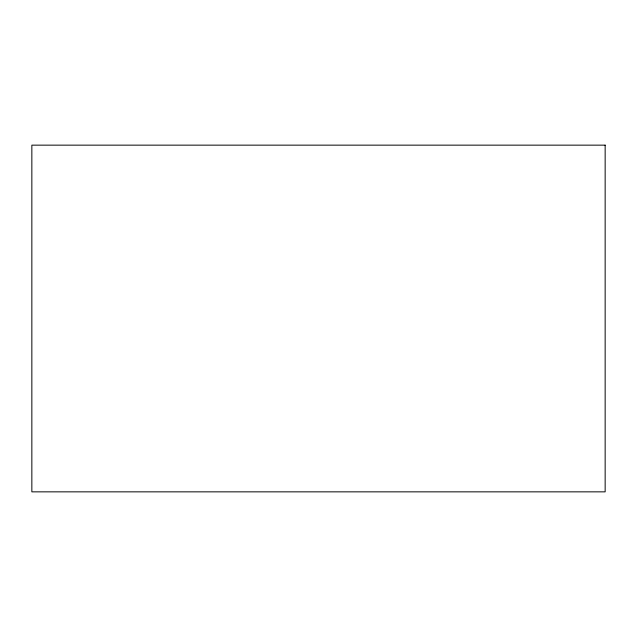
<?xml version="1.0" encoding="UTF-8"?>
<svg xmlns="http://www.w3.org/2000/svg" width="637" height="637" viewBox="0 0 637 637"><rect width="100%" height="100%" fill="white"/><g stroke="black" fill="none" stroke-linecap="round" stroke-linejoin="round"><path stroke-width="0.96" d="M605.15 145.148L31.85 145.148L31.85 491.852L605.15 491.852L605.15 145.148"/></g></svg>
